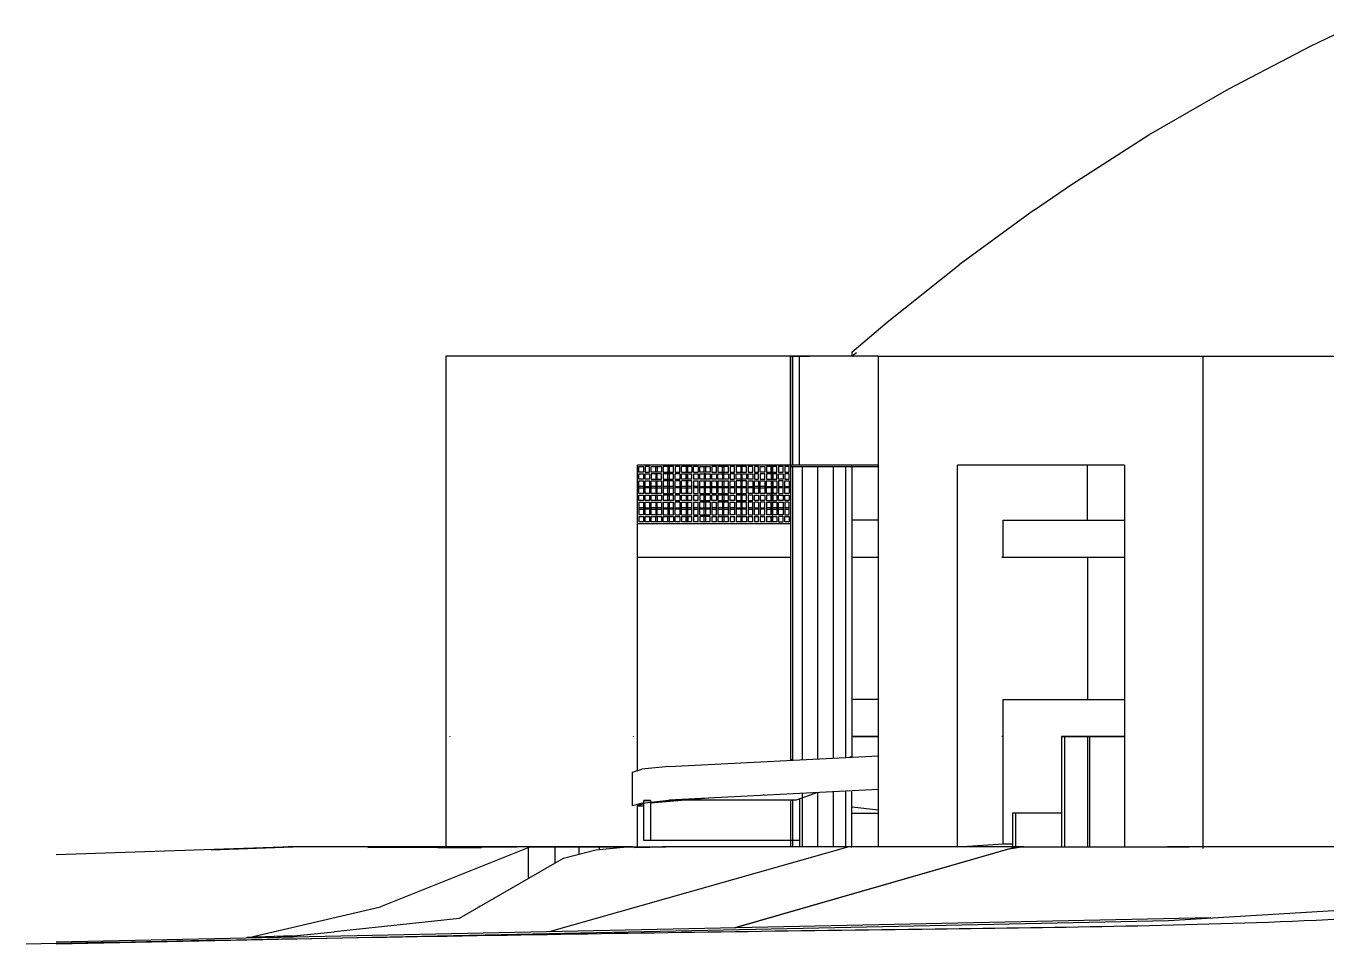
# Model space of a CAD drawing. Extents: x -748 to 161, y 105 to 425.
# Drawn here: x -14.54 to 27.9, y 386.04 to 415.98 of the extents above; entities that cross this region are included whole.
import ezdxf

# ---------------------------------------------------------------- set-up
doc = ezdxf.new("R2010")
doc.units = 0
doc.header["$LTSCALE"] = 2
doc.header["$MEASUREMENT"] = 0
doc.layers.get('0').update_dxf_attribs({"linetype": 'CONTINUOUS'})
doc.layers.add('02', color=2, linetype='CONTINUOUS')
doc.layers.add('LINHA_CHAO', color=6, linetype='CONTINUOUS')

msp = doc.modelspace()

# ---------------------------------------------------------------- linework, layer by layer
at = {"color": 1, "linetype": 'Continuous'}
for p, q in [((27.367, 415.321), (28.72, 415.979)), ((24.704, 413.932), (27.367, 415.321)), ((22.094, 412.427), (24.704, 413.932)), ((19.566, 410.814), (22.094, 412.427)), ((18.322, 409.966), (19.566, 410.814)), ((18.322, 409.966), (15.902, 408.191)), ((13.549, 406.316), (15.902, 408.191)), ((12.4, 405.342), (13.549, 406.316)), ((13.265, 389.207), (13.265, 405.207)), ((13.265, 405.207), (31.829, 405.207)), ((23.866, 389.153), (23.866, 405.207)), ((15.848, 389.207), (15.848, 401.655)), ((21.297, 401.655), (15.848, 401.655)), ((21.297, 401.655), (15.848, 401.655)), ((21.297, 401.655), (21.297, 389.207)), ((-0.715, 392.795), (-0.715, 392.813)), ((-0.715, 392.804), (-0.715, 392.795)), ((5.274, 392.795), (5.274, 392.813)), ((5.274, 392.813), (5.274, 392.804)), ((-0.715, 389.207), (1.475, 389.207)), ((17.754, 389.207), (18.011, 389.207)), ((24.109, 386.891), (-13.56, 386.106))]:
    msp.add_line(p, q, dxfattribs=at)
at = {"color": 8, "linetype": 'Continuous'}
for p, q in [((13.265, 405.207), (-0.851, 405.207)), ((-0.851, 405.207), (-0.851, 389.198)), ((10.412, 405.207), (10.399, 405.207)), ((10.399, 405.207), (11.021, 405.207)), ((10.399, 405.207), (10.399, 392.035)), ((10.399, 403.206), (10.399, 405.207)), ((10.399, 405.207), (10.412, 405.207)), ((10.399, 401.655), (10.399, 405.207)), ((10.48, 405.207), (10.439, 405.207)), ((10.48, 401.655), (10.48, 405.207)), ((10.696, 401.655), (10.696, 405.207)), ((10.412, 403.206), (10.399, 403.206)), ((5.41, 391.695), (5.41, 401.655)), ((10.399, 401.655), (5.41, 401.655)), ((5.45, 401.61), (5.599, 401.61)), ((5.45, 401.43), (5.45, 401.61)), ((5.599, 401.61), (5.599, 401.43)), ((5.802, 401.61), (5.653, 401.61)), ((5.653, 401.61), (5.653, 401.43)), ((5.802, 401.43), (5.802, 401.61)), ((5.856, 401.43), (5.856, 401.61)), ((5.856, 401.61), (6.194, 401.61)), ((6.005, 401.43), (6.005, 401.61)), ((6.045, 401.61), (6.045, 401.43)), ((6.194, 401.61), (6.194, 401.43)), ((6.586, 401.61), (6.248, 401.61)), ((6.248, 401.61), (6.248, 401.43)), ((6.397, 401.61), (6.397, 401.43)), ((6.437, 401.43), (6.437, 401.61)), ((6.451, 401.43), (6.451, 401.61)), ((6.586, 401.43), (6.586, 401.61)), ((6.789, 401.61), (6.64, 401.61)), ((6.64, 401.61), (6.64, 401.43)), ((6.789, 401.43), (6.789, 401.61)), ((7.181, 401.61), (6.843, 401.61)), ((6.843, 401.43), (6.843, 401.61)), ((6.992, 401.61), (6.992, 401.43)), ((7.032, 401.43), (7.032, 401.61)), ((7.046, 401.43), (7.046, 401.61)), ((7.181, 401.61), (7.181, 401.43)), ((7.384, 401.61), (7.235, 401.61)), ((7.235, 401.43), (7.235, 401.61)), ((7.384, 401.61), (7.384, 401.43)), ((7.438, 401.43), (7.438, 401.61)), ((7.438, 401.61), (7.776, 401.61)), ((7.586, 401.43), (7.586, 401.61)), ((7.586, 401.61), (7.627, 401.61)), ((7.627, 401.61), (7.627, 401.43)), ((7.776, 401.61), (7.776, 401.43)), ((7.979, 401.61), (7.83, 401.61)), ((7.83, 401.61), (7.83, 401.43)), ((7.979, 401.43), (7.979, 401.61)), ((8.371, 401.61), (8.033, 401.61)), ((8.033, 401.61), (8.033, 401.43)), ((8.181, 401.43), (8.181, 401.61)), ((8.181, 401.61), (8.222, 401.61)), ((8.222, 401.61), (8.222, 401.43)), ((8.371, 401.43), (8.371, 401.61)), ((8.573, 401.61), (8.425, 401.61)), ((8.425, 401.61), (8.425, 401.43)), ((8.573, 401.43), (8.573, 401.61)), ((8.966, 401.61), (8.628, 401.61)), ((8.628, 401.61), (8.628, 401.43)), ((8.817, 401.61), (8.776, 401.61)), ((8.776, 401.61), (8.776, 401.43)), ((8.817, 401.43), (8.817, 401.61)), ((8.966, 401.43), (8.966, 401.61)), ((9.168, 401.61), (9.02, 401.61)), ((9.02, 401.61), (9.02, 401.43)), ((9.168, 401.43), (9.168, 401.61)), ((9.358, 401.61), (9.222, 401.61)), ((9.222, 401.61), (9.222, 401.43)), ((9.358, 401.43), (9.358, 401.61)), ((9.412, 401.43), (9.412, 401.61)), ((9.412, 401.61), (9.561, 401.61)), ((9.561, 401.61), (9.561, 401.43)), ((9.953, 401.61), (9.615, 401.61)), ((9.615, 401.61), (9.615, 401.43)), ((9.763, 401.43), (9.763, 401.61)), ((9.763, 401.61), (9.804, 401.61)), ((9.804, 401.61), (9.804, 401.43)), ((9.817, 401.43), (9.817, 401.61)), ((9.953, 401.43), (9.953, 401.61)), ((10.155, 401.61), (10.007, 401.61)), ((10.007, 401.61), (10.007, 401.43)), ((10.155, 401.43), (10.155, 401.61)), ((10.358, 401.61), (10.21, 401.61)), ((10.21, 401.61), (10.21, 401.43)), ((10.358, 401.43), (10.358, 401.61)), ((10.399, 401.664), (10.399, 401.646)), ((13.265, 401.655), (10.399, 401.655)), ((13.265, 401.605), (10.399, 401.605)), ((10.48, 392.039), (10.48, 401.605)), ((13.265, 401.655), (10.696, 401.655)), ((13.265, 401.655), (10.75, 401.655)), ((10.791, 392.055), (10.791, 401.605)), ((11.278, 401.605), (11.278, 392.08)), ((11.791, 401.605), (11.791, 392.106)), ((12.197, 401.605), (12.197, 392.127)), ((12.373, 401.655), (12.4, 401.655)), ((12.4, 401.605), (12.4, 392.146)), ((20.093, 399.862), (20.093, 401.655)), ((5.599, 401.43), (5.45, 401.43)), ((5.45, 401.376), (5.599, 401.376)), ((5.45, 401.196), (5.45, 401.376)), ((5.599, 401.196), (5.45, 401.196)), ((5.45, 401.142), (5.599, 401.142)), ((5.45, 400.736), (5.45, 401.142)), ((5.599, 401.376), (5.599, 401.196)), ((5.599, 401.142), (5.599, 400.736)), ((5.653, 401.43), (5.802, 401.43)), ((5.653, 401.196), (5.653, 401.376)), ((5.653, 401.376), (5.802, 401.376)), ((5.802, 401.196), (5.653, 401.196)), ((5.653, 401.142), (5.802, 401.142)), ((5.653, 400.736), (5.653, 401.142)), ((5.802, 401.376), (5.802, 401.196)), ((5.802, 401.142), (5.802, 400.736)), ((6.194, 401.43), (5.856, 401.43)), ((6.194, 401.376), (5.856, 401.376)), ((5.856, 401.376), (5.856, 401.196)), ((5.856, 401.196), (6.194, 401.196)), ((5.856, 400.736), (5.856, 401.142)), ((5.856, 401.142), (6.194, 401.142)), ((6.045, 401.43), (6.005, 401.43)), ((6.045, 401.376), (6.005, 401.376)), ((6.005, 401.376), (6.005, 401.196)), ((6.005, 401.142), (6.005, 400.736)), ((6.045, 401.196), (6.045, 401.376)), ((6.045, 400.736), (6.045, 401.142)), ((6.194, 401.196), (6.194, 401.376)), ((6.194, 401.142), (6.194, 400.736)), ((6.248, 401.43), (6.586, 401.43)), ((6.586, 401.376), (6.248, 401.376)), ((6.248, 401.376), (6.248, 401.196)), ((6.248, 401.196), (6.586, 401.196)), ((6.586, 401.142), (6.248, 401.142)), ((6.248, 401.142), (6.248, 400.736)), ((6.397, 401.196), (6.397, 401.376)), ((6.397, 401.376), (6.437, 401.376)), ((6.397, 400.736), (6.397, 401.142)), ((6.437, 401.376), (6.437, 401.196)), ((6.437, 401.142), (6.437, 400.736)), ((6.451, 401.196), (6.451, 401.376)), ((6.451, 400.736), (6.451, 401.142)), ((6.586, 401.196), (6.586, 401.376)), ((6.586, 400.736), (6.586, 401.142)), ((6.64, 401.43), (6.789, 401.43)), ((6.789, 401.376), (6.64, 401.376)), ((6.64, 401.196), (6.64, 401.376)), ((6.64, 401.196), (6.789, 401.196)), ((6.789, 401.142), (6.64, 401.142)), ((6.64, 400.736), (6.64, 401.142)), ((6.789, 401.376), (6.789, 401.196)), ((6.789, 401.142), (6.789, 400.736)), ((6.843, 401.43), (7.181, 401.43)), ((6.843, 401.376), (7.181, 401.376)), ((6.843, 401.196), (6.843, 401.376)), ((7.181, 401.196), (6.843, 401.196)), ((7.181, 401.142), (6.843, 401.142)), ((6.843, 400.736), (6.843, 401.142)), ((6.992, 401.43), (7.032, 401.43)), ((6.992, 401.196), (6.992, 401.376)), ((6.992, 401.376), (7.032, 401.376)), ((6.992, 401.142), (6.992, 400.736)), ((7.032, 401.376), (7.032, 401.196)), ((7.032, 401.142), (7.032, 400.736)), ((7.046, 401.196), (7.046, 401.376)), ((7.046, 400.736), (7.046, 401.142)), ((7.181, 401.196), (7.181, 401.376)), ((7.181, 400.736), (7.181, 401.142)), ((7.235, 401.43), (7.384, 401.43)), ((7.235, 401.376), (7.384, 401.376)), ((7.235, 401.376), (7.235, 401.196)), ((7.384, 401.196), (7.235, 401.196)), ((7.235, 401.142), (7.384, 401.142)), ((7.235, 401.142), (7.235, 400.736)), ((7.384, 401.376), (7.384, 401.196)), ((7.384, 400.736), (7.384, 401.142)), ((7.776, 401.43), (7.438, 401.43)), ((7.438, 401.376), (7.776, 401.376)), ((7.438, 401.196), (7.438, 401.376)), ((7.776, 401.196), (7.438, 401.196)), ((7.438, 401.142), (7.776, 401.142)), ((7.438, 400.736), (7.438, 401.142)), ((7.627, 401.376), (7.586, 401.376)), ((7.586, 401.376), (7.586, 401.196)), ((7.586, 401.142), (7.586, 400.736)), ((7.627, 401.196), (7.627, 401.376)), ((7.627, 400.736), (7.627, 401.142)), ((7.776, 401.376), (7.776, 401.196)), ((7.776, 401.142), (7.776, 400.736)), ((7.83, 401.43), (7.979, 401.43)), ((7.83, 401.376), (7.979, 401.376)), ((7.83, 401.196), (7.83, 401.376)), ((7.979, 401.196), (7.83, 401.196)), ((7.83, 401.142), (7.979, 401.142)), ((7.83, 400.736), (7.83, 401.142)), ((7.979, 401.376), (7.979, 401.196)), ((7.979, 401.142), (7.979, 400.736)), ((8.033, 401.43), (8.371, 401.43)), ((8.033, 401.376), (8.371, 401.376)), ((8.033, 401.196), (8.033, 401.376)), ((8.371, 401.196), (8.033, 401.196)), ((8.033, 401.142), (8.371, 401.142)), ((8.033, 401.142), (8.033, 400.736)), ((8.222, 401.376), (8.181, 401.376)), ((8.181, 401.376), (8.181, 401.196)), ((8.181, 400.736), (8.181, 401.142)), ((8.222, 401.196), (8.222, 401.376)), ((8.222, 401.142), (8.222, 400.736)), ((8.371, 401.376), (8.371, 401.196)), ((8.371, 400.736), (8.371, 401.142)), ((8.425, 401.43), (8.573, 401.43)), ((8.573, 401.376), (8.425, 401.376)), ((8.425, 401.376), (8.425, 401.196)), ((8.425, 401.196), (8.573, 401.196)), ((8.425, 401.142), (8.573, 401.142)), ((8.425, 400.736), (8.425, 401.142)), ((8.573, 401.196), (8.573, 401.376)), ((8.573, 401.142), (8.573, 400.736)), ((8.628, 401.43), (8.966, 401.43)), ((8.628, 401.376), (8.966, 401.376)), ((8.628, 401.196), (8.628, 401.376)), ((8.966, 401.196), (8.628, 401.196)), ((8.966, 401.142), (8.628, 401.142)), ((8.628, 401.142), (8.628, 400.736)), ((8.776, 401.376), (8.776, 401.196)), ((8.776, 401.196), (8.817, 401.196)), ((8.817, 401.142), (8.776, 401.142)), ((8.776, 401.142), (8.776, 400.736)), ((8.817, 401.196), (8.817, 401.376)), ((8.817, 400.736), (8.817, 401.142)), ((8.966, 401.376), (8.966, 401.196)), ((8.966, 400.736), (8.966, 401.142)), ((9.02, 401.43), (9.168, 401.43)), ((9.02, 401.376), (9.168, 401.376)), ((9.02, 401.196), (9.02, 401.376)), ((9.168, 401.196), (9.02, 401.196)), ((9.02, 400.736), (9.02, 401.142)), ((9.02, 401.142), (9.168, 401.142)), ((9.168, 401.376), (9.168, 401.196)), ((9.168, 401.142), (9.168, 400.736)), ((9.222, 401.43), (9.358, 401.43)), ((9.358, 401.376), (9.222, 401.376)), ((9.222, 401.376), (9.222, 401.196)), ((9.222, 401.196), (9.358, 401.196)), ((9.222, 400.736), (9.222, 401.142)), ((9.222, 401.142), (9.358, 401.142)), ((9.358, 401.196), (9.358, 401.376)), ((9.358, 401.142), (9.358, 400.736)), ((9.561, 401.43), (9.412, 401.43)), ((9.561, 401.376), (9.412, 401.376)), ((9.412, 401.376), (9.412, 401.196)), ((9.412, 401.196), (9.561, 401.196)), ((9.412, 400.736), (9.412, 401.142)), ((9.412, 401.142), (9.561, 401.142)), ((9.561, 401.196), (9.561, 401.376)), ((9.561, 401.142), (9.561, 400.736)), ((9.615, 401.43), (9.953, 401.43)), ((9.953, 401.376), (9.615, 401.376)), ((9.615, 401.376), (9.615, 401.196)), ((9.615, 401.196), (9.953, 401.196)), ((9.615, 400.736), (9.615, 401.142)), ((9.615, 401.142), (9.953, 401.142)), ((9.804, 401.376), (9.763, 401.376)), ((9.763, 401.376), (9.763, 401.196)), ((9.763, 401.142), (9.763, 400.736)), ((9.804, 401.43), (9.817, 401.43)), ((9.804, 401.196), (9.804, 401.376)), ((9.817, 401.196), (9.804, 401.196)), ((9.804, 400.736), (9.804, 401.142)), ((9.804, 401.142), (9.817, 401.142)), ((9.817, 401.376), (9.817, 401.196)), ((9.817, 401.142), (9.817, 400.736)), ((9.953, 401.196), (9.953, 401.376)), ((9.953, 401.142), (9.953, 400.736)), ((10.007, 401.43), (10.155, 401.43)), ((10.007, 401.196), (10.007, 401.376)), ((10.007, 401.376), (10.155, 401.376)), ((10.155, 401.196), (10.007, 401.196)), ((10.155, 401.142), (10.007, 401.142)), ((10.007, 401.142), (10.007, 400.736)), ((10.155, 401.376), (10.155, 401.196)), ((10.155, 400.736), (10.155, 401.142)), ((10.21, 401.43), (10.358, 401.43)), ((10.358, 401.376), (10.21, 401.376)), ((10.21, 401.376), (10.21, 401.196)), ((10.21, 401.196), (10.358, 401.196)), ((10.21, 400.736), (10.21, 401.142)), ((10.21, 401.142), (10.358, 401.142)), ((10.358, 401.196), (10.358, 401.376)), ((10.358, 401.142), (10.358, 400.736)), ((5.599, 400.961), (5.45, 400.961)), ((5.45, 400.916), (5.599, 400.916)), ((5.599, 400.736), (5.45, 400.736)), ((5.45, 400.682), (5.599, 400.682)), ((5.45, 400.502), (5.45, 400.682)), ((5.599, 400.682), (5.599, 400.502)), ((5.653, 400.961), (5.802, 400.961)), ((5.802, 400.916), (5.653, 400.916)), ((5.802, 400.736), (5.653, 400.736)), ((5.653, 400.502), (5.653, 400.682)), ((5.653, 400.682), (5.802, 400.682)), ((5.802, 400.682), (5.802, 400.502)), ((6.194, 400.961), (5.856, 400.961)), ((5.856, 400.916), (6.194, 400.916)), ((6.194, 400.736), (5.856, 400.736)), ((5.856, 400.502), (5.856, 400.682)), ((5.856, 400.682), (6.194, 400.682)), ((6.005, 400.736), (6.045, 400.736)), ((6.005, 400.502), (6.005, 400.682)), ((6.045, 400.682), (6.045, 400.502)), ((6.194, 400.682), (6.194, 400.502)), ((6.586, 400.961), (6.248, 400.961)), ((6.248, 400.916), (6.586, 400.916)), ((6.248, 400.736), (6.586, 400.736)), ((6.586, 400.682), (6.248, 400.682)), ((6.248, 400.682), (6.248, 400.502)), ((6.397, 400.502), (6.397, 400.682)), ((6.437, 400.682), (6.437, 400.502)), ((6.451, 400.502), (6.451, 400.682)), ((6.586, 400.502), (6.586, 400.682)), ((6.64, 400.961), (6.789, 400.961)), ((6.789, 400.916), (6.64, 400.916)), ((6.64, 400.736), (6.789, 400.736)), ((6.789, 400.682), (6.64, 400.682)), ((6.64, 400.502), (6.64, 400.682)), ((6.789, 400.682), (6.789, 400.502)), ((7.181, 400.961), (6.843, 400.961)), ((6.843, 400.916), (7.181, 400.916)), ((7.181, 400.736), (6.843, 400.736)), ((6.843, 400.682), (7.181, 400.682)), ((6.843, 400.502), (6.843, 400.682)), ((6.992, 400.682), (6.992, 400.502)), ((7.032, 400.682), (7.032, 400.502)), ((7.046, 400.502), (7.046, 400.682)), ((7.181, 400.502), (7.181, 400.682)), ((7.384, 400.961), (7.235, 400.961)), ((7.384, 400.916), (7.235, 400.916)), ((7.235, 400.736), (7.384, 400.736)), ((7.235, 400.682), (7.384, 400.682)), ((7.235, 400.682), (7.235, 400.502)), ((7.384, 400.502), (7.384, 400.682)), ((7.438, 400.961), (7.776, 400.961)), ((7.776, 400.916), (7.438, 400.916)), ((7.438, 400.736), (7.776, 400.736)), ((7.776, 400.682), (7.438, 400.682)), ((7.438, 400.682), (7.438, 400.502)), ((7.586, 400.736), (7.627, 400.736)), ((7.586, 400.502), (7.586, 400.682)), ((7.627, 400.502), (7.627, 400.682)), ((7.776, 400.682), (7.776, 400.502)), ((7.83, 400.961), (7.979, 400.961)), ((7.979, 400.916), (7.83, 400.916)), ((7.83, 400.736), (7.979, 400.736)), ((7.979, 400.682), (7.83, 400.682)), ((7.83, 400.502), (7.83, 400.682)), ((7.979, 400.682), (7.979, 400.502)), ((8.033, 400.961), (8.371, 400.961)), ((8.371, 400.916), (8.033, 400.916)), ((8.033, 400.736), (8.371, 400.736)), ((8.033, 400.682), (8.033, 400.502)), ((8.371, 400.682), (8.033, 400.682)), ((8.222, 400.736), (8.181, 400.736)), ((8.181, 400.502), (8.181, 400.682)), ((8.222, 400.682), (8.222, 400.502)), ((8.371, 400.502), (8.371, 400.682)), ((8.425, 400.961), (8.573, 400.961)), ((8.573, 400.916), (8.425, 400.916)), ((8.573, 400.736), (8.425, 400.736)), ((8.425, 400.502), (8.425, 400.682)), ((8.425, 400.682), (8.573, 400.682)), ((8.573, 400.682), (8.573, 400.502)), ((8.628, 400.961), (8.966, 400.961)), ((8.966, 400.916), (8.628, 400.916)), ((8.628, 400.736), (8.966, 400.736)), ((8.628, 400.682), (8.628, 400.502)), ((8.966, 400.682), (8.628, 400.682)), ((8.817, 400.682), (8.776, 400.682)), ((8.776, 400.682), (8.776, 400.502)), ((8.817, 400.502), (8.817, 400.682)), ((8.966, 400.502), (8.966, 400.682)), ((9.02, 400.961), (9.168, 400.961)), ((9.168, 400.916), (9.02, 400.916)), ((9.168, 400.736), (9.02, 400.736)), ((9.168, 400.682), (9.02, 400.682)), ((9.02, 400.682), (9.02, 400.502)), ((9.168, 400.502), (9.168, 400.682)), ((9.358, 400.961), (9.222, 400.961)), ((9.222, 400.916), (9.358, 400.916)), ((9.358, 400.736), (9.222, 400.736)), ((9.222, 400.502), (9.222, 400.682)), ((9.222, 400.682), (9.358, 400.682)), ((9.358, 400.682), (9.358, 400.502)), ((9.561, 400.961), (9.412, 400.961)), ((9.412, 400.916), (9.561, 400.916)), ((9.561, 400.736), (9.412, 400.736)), ((9.412, 400.682), (9.412, 400.502)), ((9.412, 400.682), (9.561, 400.682)), ((9.561, 400.682), (9.561, 400.502)), ((9.615, 400.961), (9.953, 400.961)), ((9.953, 400.916), (9.615, 400.916)), ((9.953, 400.736), (9.615, 400.736)), ((9.615, 400.682), (9.615, 400.502)), ((9.953, 400.682), (9.615, 400.682)), ((9.763, 400.736), (9.804, 400.736)), ((9.763, 400.502), (9.763, 400.682)), ((9.804, 400.502), (9.804, 400.682)), ((9.817, 400.682), (9.817, 400.502)), ((9.953, 400.682), (9.953, 400.502)), ((10.007, 400.961), (10.155, 400.961)), ((10.155, 400.916), (10.007, 400.916)), ((10.007, 400.736), (10.155, 400.736)), ((10.007, 400.502), (10.007, 400.682)), ((10.007, 400.682), (10.155, 400.682)), ((10.155, 400.682), (10.155, 400.502)), ((10.21, 400.961), (10.358, 400.961)), ((10.358, 400.916), (10.21, 400.916)), ((10.358, 400.736), (10.21, 400.736)), ((10.21, 400.502), (10.21, 400.682)), ((10.21, 400.682), (10.358, 400.682)), ((10.358, 400.682), (10.358, 400.502)), ((5.599, 400.502), (5.45, 400.502)), ((5.45, 400.448), (5.599, 400.448)), ((5.45, 400.448), (5.45, 400.042)), ((5.599, 400.267), (5.45, 400.267)), ((5.599, 400.448), (5.599, 400.042)), ((5.802, 400.502), (5.653, 400.502)), ((5.653, 400.448), (5.802, 400.448)), ((5.653, 400.042), (5.653, 400.448)), ((5.653, 400.267), (5.802, 400.267)), ((5.802, 400.448), (5.802, 400.042)), ((6.194, 400.502), (5.856, 400.502)), ((5.856, 400.042), (5.856, 400.448)), ((5.856, 400.448), (6.194, 400.448)), ((6.194, 400.267), (5.856, 400.267)), ((6.045, 400.502), (6.005, 400.502)), ((6.005, 400.448), (6.005, 400.042)), ((6.045, 400.042), (6.045, 400.448)), ((6.194, 400.448), (6.194, 400.042)), ((6.586, 400.502), (6.248, 400.502)), ((6.248, 400.448), (6.586, 400.448)), ((6.248, 400.448), (6.248, 400.042)), ((6.248, 400.267), (6.586, 400.267)), ((6.397, 400.448), (6.397, 400.042)), ((6.437, 400.448), (6.437, 400.042)), ((6.451, 400.042), (6.451, 400.448)), ((6.586, 400.042), (6.586, 400.448)), ((6.64, 400.502), (6.789, 400.502)), ((6.789, 400.448), (6.64, 400.448)), ((6.64, 400.042), (6.64, 400.448)), ((6.64, 400.267), (6.789, 400.267)), ((6.789, 400.448), (6.789, 400.042)), ((7.181, 400.502), (6.843, 400.502)), ((6.843, 400.448), (7.181, 400.448)), ((6.843, 400.042), (6.843, 400.448)), ((7.181, 400.267), (6.843, 400.267)), ((6.992, 400.448), (6.992, 400.042)), ((7.032, 400.448), (7.032, 400.042)), ((7.046, 400.042), (7.046, 400.448)), ((7.181, 400.042), (7.181, 400.448)), ((7.384, 400.502), (7.235, 400.502)), ((7.235, 400.448), (7.384, 400.448)), ((7.235, 400.448), (7.235, 400.042)), ((7.384, 400.267), (7.235, 400.267)), ((7.384, 400.042), (7.384, 400.448)), ((7.438, 400.502), (7.776, 400.502)), ((7.438, 400.042), (7.438, 400.448)), ((7.776, 400.448), (7.438, 400.448)), ((7.438, 400.267), (7.776, 400.267)), ((7.586, 400.042), (7.586, 400.448)), ((7.627, 400.448), (7.627, 400.042)), ((7.776, 400.448), (7.776, 400.042)), ((7.979, 400.502), (7.83, 400.502)), ((7.83, 400.448), (7.83, 400.042)), ((7.83, 400.448), (7.979, 400.448)), ((7.979, 400.267), (7.83, 400.267)), ((7.979, 400.042), (7.979, 400.448)), ((8.033, 400.502), (8.371, 400.502)), ((8.033, 400.448), (8.033, 400.042)), ((8.371, 400.448), (8.033, 400.448)), ((8.371, 400.267), (8.033, 400.267)), ((8.222, 400.502), (8.181, 400.502)), ((8.181, 400.448), (8.181, 400.042)), ((8.222, 400.042), (8.222, 400.448)), ((8.371, 400.042), (8.371, 400.448)), ((8.573, 400.502), (8.425, 400.502)), ((8.425, 400.042), (8.425, 400.448)), ((8.425, 400.448), (8.573, 400.448)), ((8.573, 400.267), (8.425, 400.267)), ((8.573, 400.448), (8.573, 400.042)), ((8.628, 400.502), (8.966, 400.502)), ((8.628, 400.448), (8.628, 400.042)), ((8.966, 400.448), (8.628, 400.448)), ((8.628, 400.267), (8.966, 400.267)), ((8.776, 400.448), (8.776, 400.042)), ((8.817, 400.042), (8.817, 400.448)), ((8.966, 400.042), (8.966, 400.448)), ((9.02, 400.502), (9.168, 400.502)), ((9.168, 400.448), (9.02, 400.448)), ((9.02, 400.448), (9.02, 400.042)), ((9.168, 400.267), (9.02, 400.267)), ((9.168, 400.042), (9.168, 400.448)), ((9.358, 400.502), (9.222, 400.502)), ((9.222, 400.042), (9.222, 400.448)), ((9.358, 400.448), (9.222, 400.448)), ((9.222, 400.267), (9.358, 400.267)), ((9.358, 400.448), (9.358, 400.042)), ((9.561, 400.502), (9.412, 400.502)), ((9.412, 400.448), (9.412, 400.042)), ((9.561, 400.448), (9.412, 400.448)), ((9.412, 400.267), (9.561, 400.267)), ((9.561, 400.042), (9.561, 400.448)), ((9.615, 400.502), (9.953, 400.502)), ((9.615, 400.448), (9.615, 400.042)), ((9.615, 400.448), (9.953, 400.448)), ((9.953, 400.267), (9.615, 400.267)), ((9.763, 400.042), (9.763, 400.448)), ((9.763, 400.448), (9.804, 400.448)), ((9.817, 400.502), (9.804, 400.502)), ((9.804, 400.448), (9.804, 400.042)), ((9.817, 400.042), (9.817, 400.448)), ((9.953, 400.448), (9.953, 400.042)), ((10.155, 400.502), (10.007, 400.502)), ((10.007, 400.448), (10.155, 400.448)), ((10.007, 400.042), (10.007, 400.448)), ((10.155, 400.267), (10.007, 400.267)), ((10.155, 400.448), (10.155, 400.042)), ((10.358, 400.502), (10.21, 400.502)), ((10.358, 400.448), (10.21, 400.448)), ((10.21, 400.448), (10.21, 400.042)), ((10.358, 400.267), (10.21, 400.267)), ((10.358, 400.042), (10.358, 400.448)), ((5.45, 400.222), (5.599, 400.222)), ((5.599, 400.042), (5.45, 400.042)), ((5.45, 399.988), (5.599, 399.988)), ((5.45, 399.988), (5.45, 399.808)), ((5.599, 399.988), (5.599, 399.808)), ((5.802, 400.222), (5.653, 400.222)), ((5.802, 400.042), (5.653, 400.042)), ((5.653, 399.808), (5.653, 399.988)), ((5.653, 399.988), (5.802, 399.988)), ((5.802, 399.988), (5.802, 399.808)), ((5.856, 400.222), (6.194, 400.222)), ((6.194, 400.042), (5.856, 400.042)), ((5.856, 399.808), (5.856, 399.988)), ((5.856, 399.988), (6.194, 399.988)), ((6.005, 400.042), (6.045, 400.042)), ((6.005, 399.808), (6.005, 399.988)), ((6.005, 399.988), (6.045, 399.988)), ((6.045, 399.988), (6.045, 399.808)), ((6.194, 399.988), (6.194, 399.808)), ((6.586, 400.222), (6.248, 400.222)), ((6.248, 400.042), (6.586, 400.042)), ((6.248, 399.808), (6.248, 399.988)), ((6.248, 399.988), (6.586, 399.988)), ((6.397, 399.808), (6.397, 399.988)), ((6.397, 399.988), (6.437, 399.988)), ((6.437, 399.988), (6.437, 399.808)), ((6.451, 399.808), (6.451, 399.988)), ((6.586, 399.988), (6.586, 399.808)), ((6.789, 400.222), (6.64, 400.222)), ((6.64, 400.042), (6.789, 400.042)), ((6.64, 399.988), (6.789, 399.988)), ((6.64, 399.808), (6.64, 399.988)), ((6.789, 399.988), (6.789, 399.808)), ((6.843, 400.222), (7.181, 400.222)), ((6.843, 400.042), (7.181, 400.042)), ((6.843, 399.988), (6.843, 399.808)), ((6.843, 399.988), (7.181, 399.988)), ((6.992, 399.808), (6.992, 399.988)), ((6.992, 399.988), (7.032, 399.988)), ((7.032, 399.988), (7.032, 399.808)), ((7.046, 399.988), (7.046, 399.808)), ((7.181, 399.808), (7.181, 399.988)), ((7.235, 400.222), (7.384, 400.222)), ((7.235, 400.042), (7.384, 400.042)), ((7.235, 399.988), (7.235, 399.808)), ((7.384, 399.988), (7.235, 399.988)), ((7.384, 399.808), (7.384, 399.988)), ((7.776, 400.222), (7.438, 400.222)), ((7.438, 400.042), (7.776, 400.042)), ((7.438, 399.988), (7.438, 399.808)), ((7.776, 399.988), (7.438, 399.988)), ((7.627, 400.042), (7.586, 400.042)), ((7.586, 399.808), (7.586, 399.988)), ((7.627, 399.988), (7.627, 399.808)), ((7.776, 399.808), (7.776, 399.988)), ((7.83, 400.222), (7.979, 400.222)), ((7.83, 400.042), (7.979, 400.042)), ((7.83, 399.988), (7.83, 399.808)), ((7.83, 399.988), (7.979, 399.988)), ((7.979, 399.808), (7.979, 399.988)), ((8.033, 400.222), (8.371, 400.222)), ((8.033, 400.042), (8.371, 400.042)), ((8.033, 399.988), (8.033, 399.808)), ((8.033, 399.988), (8.371, 399.988)), ((8.181, 400.042), (8.222, 400.042)), ((8.181, 399.808), (8.181, 399.988)), ((8.222, 399.988), (8.222, 399.808)), ((8.371, 399.808), (8.371, 399.988)), ((8.425, 400.222), (8.573, 400.222)), ((8.573, 400.042), (8.425, 400.042)), ((8.425, 399.988), (8.425, 399.808)), ((8.425, 399.988), (8.573, 399.988)), ((8.573, 399.808), (8.573, 399.988)), ((8.966, 400.222), (8.628, 400.222)), ((8.628, 400.042), (8.966, 400.042)), ((8.628, 399.988), (8.628, 399.808)), ((8.628, 399.988), (8.966, 399.988)), ((8.776, 400.042), (8.817, 400.042)), ((8.776, 399.988), (8.776, 399.808)), ((8.817, 399.808), (8.817, 399.988)), ((8.966, 399.988), (8.966, 399.808)), ((9.02, 400.222), (9.168, 400.222)), ((9.02, 400.042), (9.168, 400.042)), ((9.02, 399.988), (9.02, 399.808)), ((9.02, 399.988), (9.168, 399.988)), ((9.168, 399.808), (9.168, 399.988)), ((9.358, 400.222), (9.222, 400.222)), ((9.222, 400.042), (9.358, 400.042)), ((9.222, 399.988), (9.222, 399.808)), ((9.222, 399.988), (9.358, 399.988)), ((9.358, 399.808), (9.358, 399.988)), ((9.561, 400.222), (9.412, 400.222)), ((9.412, 400.042), (9.561, 400.042)), ((9.412, 399.988), (9.412, 399.808)), ((9.412, 399.988), (9.561, 399.988)), ((9.561, 399.808), (9.561, 399.988)), ((9.615, 400.222), (9.953, 400.222)), ((9.953, 400.042), (9.615, 400.042)), ((9.615, 399.988), (9.615, 399.808)), ((9.615, 399.988), (9.953, 399.988)), ((9.763, 399.808), (9.763, 399.988)), ((9.804, 400.042), (9.817, 400.042)), ((9.817, 399.988), (9.804, 399.988)), ((9.804, 399.988), (9.804, 399.808)), ((9.817, 399.808), (9.817, 399.988)), ((9.953, 399.988), (9.953, 399.808)), ((10.007, 400.222), (10.155, 400.222)), ((10.155, 400.042), (10.007, 400.042)), ((10.155, 399.988), (10.007, 399.988)), ((10.007, 399.988), (10.007, 399.808)), ((10.155, 399.808), (10.155, 399.988)), ((10.21, 400.222), (10.358, 400.222)), ((10.21, 400.042), (10.358, 400.042)), ((10.21, 399.808), (10.21, 399.988)), ((10.21, 399.988), (10.358, 399.988)), ((10.358, 399.988), (10.358, 399.808)), ((13.265, 399.862), (12.4, 399.862)), ((12.4, 399.862), (12.4, 398.654)), ((17.335, 399.862), (21.297, 399.862)), ((17.335, 398.654), (17.335, 399.862)), ((5.41, 399.754), (10.399, 399.754)), ((5.599, 399.808), (5.45, 399.808)), ((5.802, 399.808), (5.653, 399.808)), ((6.194, 399.808), (5.856, 399.808)), ((6.586, 399.808), (6.248, 399.808)), ((6.437, 399.808), (6.451, 399.808)), ((6.789, 399.808), (6.64, 399.808)), ((7.181, 399.808), (6.843, 399.808)), ((7.384, 399.808), (7.235, 399.808)), ((7.776, 399.808), (7.438, 399.808)), ((7.627, 399.808), (7.586, 399.808)), ((7.979, 399.808), (7.83, 399.808)), ((8.371, 399.808), (8.033, 399.808)), ((8.222, 399.808), (8.181, 399.808)), ((8.573, 399.808), (8.425, 399.808)), ((8.966, 399.808), (8.628, 399.808)), ((9.168, 399.808), (9.02, 399.808)), ((9.358, 399.808), (9.222, 399.808)), ((9.561, 399.808), (9.412, 399.808)), ((9.953, 399.808), (9.615, 399.808)), ((9.804, 399.808), (9.763, 399.808)), ((10.007, 399.808), (10.155, 399.808)), ((10.358, 399.808), (10.21, 399.808)), ((5.41, 398.654), (10.399, 398.654)), ((5.41, 398.654), (10.399, 398.654)), ((5.41, 398.654), (10.399, 398.654)), ((12.4, 398.654), (13.265, 398.654)), ((12.4, 398.654), (13.265, 398.654)), ((12.4, 398.654), (13.265, 398.654)), ((17.294, 398.654), (21.297, 398.654)), ((17.335, 398.654), (21.297, 398.654)), ((20.093, 398.654), (20.093, 394.012)), ((17.335, 389.306), (17.335, 394.012)), ((17.335, 394.012), (21.297, 394.012)), ((17.335, 392.804), (17.294, 392.804)), ((21.297, 392.804), (19.241, 392.804)), ((19.241, 392.804), (21.297, 392.804)), ((19.241, 392.804), (19.241, 389.207)), ((19.35, 389.207), (19.35, 392.804)), ((20.093, 392.804), (20.093, 389.207)), ((20.161, 389.207), (20.161, 392.804)), ((11.281, 390.98), (10.588, 390.731)), ((10.791, 389.207), (10.791, 390.955)), ((11.278, 390.98), (11.278, 389.207)), ((11.399, 390.992), (11.399, 391.001)), ((11.791, 391.006), (11.791, 389.207)), ((12.197, 391.027), (12.197, 389.207)), ((12.4, 389.207), (12.4, 391.046)), ((10.399, 390.731), (10.399, 389.415)), ((10.48, 389.415), (10.48, 390.731)), ((10.534, 390.722), (10.534, 390.731)), ((10.696, 390.767), (10.696, 389.207)), ((10.412, 389.415), (10.399, 389.415)), ((10.399, 389.415), (10.399, 389.207)), ((10.48, 389.415), (10.439, 389.415)), ((10.48, 389.207), (10.48, 389.415)), ((10.439, 389.207), (10.412, 389.207)), ((12.373, 389.207), (12.4, 389.207))]:
    msp.add_line(p, q, dxfattribs=at)
at = {"color": 4, "linetype": 'Continuous'}
for p, q in [((12.4, 405.342), (12.4, 405.207)), ((12.4, 405.207), (12.549, 405.333)), ((5.829, 390.649), (7.87, 390.821)), ((7.87, 390.821), (7.87, 390.821)), ((9.547, 390.911), (9.547, 390.911)), ((18.011, 389.207), (17.754, 389.207))]:
    msp.add_line(p, q, dxfattribs=at)
at = {"color": 7, "linetype": 'Continuous'}
for p, q in [((13.265, 394.012), (12.4, 394.012)), ((13.265, 392.804), (12.4, 392.804)), ((12.4, 392.696), (12.4, 392.146)), ((13.265, 392.191), (13.252, 392.191)), ((13.252, 392.191), (13.252, 392.182)), ((13.265, 392.182), (13.265, 392.191)), ((6.424, 391.83), (5.545, 391.74)), ((6.424, 391.83), (13.265, 392.182)), ((5.247, 391.65), (5.545, 391.74)), ((5.247, 390.55), (5.247, 391.65)), ((13.265, 391.082), (6.424, 390.731)), ((5.545, 390.64), (5.247, 390.55)), ((5.612, 390.613), (5.396, 390.55)), ((5.612, 390.613), (5.396, 390.55)), ((5.396, 390.55), (5.612, 390.55)), ((5.545, 390.64), (6.424, 390.731)), ((5.612, 390.722), (5.829, 390.722)), ((5.829, 390.722), (5.612, 390.722)), ((6.545, 390.731), (5.829, 390.649)), ((6.545, 390.731), (6.545, 390.731)), ((10.588, 390.731), (6.545, 390.731)), ((6.545, 390.731), (6.545, 390.731)), ((7.87, 390.821), (7.87, 390.821)), ((9.506, 390.911), (9.547, 390.911)), ((9.547, 390.911), (9.547, 390.911)), ((13.265, 390.406), (12.4, 390.505)), ((12.4, 390.307), (13.265, 390.307)), ((19.241, 390.307), (17.646, 390.307)), ((17.646, 390.307), (17.646, 389.207)), ((17.754, 389.207), (17.754, 390.307)), ((-0.851, 389.207), (1.475, 389.207)), ((17.754, 389.207), (18.011, 389.207)), ((27.624, 389.207), (22.703, 389.207))]:
    msp.add_line(p, q, dxfattribs=at)
at = {"color": 5, "linetype": 'Continuous'}
for p, q in [((12.4, 392.804), (13.265, 392.804)), ((10.439, 392.047), (10.412, 392.047)), ((12.332, 392.146), (12.373, 392.146)), ((1.854, 389.207), (5.383, 389.207)), ((6.207, 389.198), (6.221, 389.207)), ((6.221, 389.207), (6.316, 389.207)), ((6.221, 389.207), (6.221, 389.198))]:
    msp.add_line(p, q, dxfattribs=at)
at = {"color": 3, "linetype": 'Continuous'}
for p, q in [((15.848, 389.207), (17.335, 389.306)), ((17.335, 389.306), (17.646, 389.306)), ((-5.84, 389.207), (-13.56, 388.955)), ((5.247, 389.207), (-5.988, 389.207)), ((-3.392, 389.189), (1.475, 389.207)), ((1.921, 389.207), (-2.975, 387.259)), ((-1.107, 389.189), (0.312, 389.189)), ((-0.405, 386.886), (2.995, 388.839)), ((12.305, 389.207), (2.53, 386.44)), ((2.995, 388.839), (4.044, 389.117)), ((4.044, 389.117), (5.058, 389.207)), ((5.301, 389.189), (6.316, 389.207)), ((6.207, 389.198), (6.221, 389.207)), ((12.305, 389.207), (6.221, 389.207)), ((17.47, 389.126), (8.587, 386.566)), ((18.011, 389.207), (17.47, 389.126)), ((17.646, 389.207), (17.754, 389.207)), ((18.011, 389.207), (23.406, 389.207)), ((42.065, 389.207), (22.703, 389.207)), ((34.723, 389.207), (24.109, 389.207)), ((-7.273, 386.251), (-2.975, 387.259)), ((0.245, 387.269), (0.231, 387.26)), ((-4.474, 386.449), (-0.405, 386.886)), ((-5.853, 386.305), (-7.341, 386.251)), ((-6.354, 386.251), (-4.488, 386.44))]:
    msp.add_line(p, q, dxfattribs=at)
at = {"color": 6, "linetype": 'Continuous'}
for p, q in [((-5.84, 389.207), (-13.56, 388.955)), ((12.305, 389.207), (2.53, 386.44)), ((18.011, 389.207), (7.194, 389.207)), ((8.573, 386.566), (17.754, 389.207))]:
    msp.add_line(p, q, dxfattribs=at)
at = {"color": 64, "linetype": 'Continuous'}
msp.add_line((-8.503, 389.117), (-5.84, 389.207), dxfattribs=at)
at = {"color": 2, "linetype": 'Continuous'}
for p, q in [((5.41, 389.207), (6.221, 389.207)), ((17.754, 389.207), (18.011, 389.207))]:
    msp.add_line(p, q, dxfattribs=at)
at = {"color": 9, "linetype": 'Continuous'}
for p, q in [((22.73, 386.81), (33.141, 387.431)), ((-13.56, 386.043), (22.73, 386.81))]:
    msp.add_line(p, q, dxfattribs=at)
at = {"layer": '02', "color": 2, "linetype": 'Continuous'}
for p, q in [((5.396, 390.55), (5.396, 389.207)), ((5.612, 389.415), (5.612, 390.722)), ((5.829, 390.722), (5.829, 389.415)), ((10.696, 389.415), (5.612, 389.415)), ((1.854, 388.207), (1.854, 389.207)), ((2.705, 389.207), (2.705, 388.675)), ((3.49, 389.207), (3.49, 388.982)), ((4.152, 389.207), (4.152, 389.126))]:
    msp.add_line(p, q, dxfattribs=at)
at = {"layer": 'LINHA_CHAO'}
msp.add_spline([(-14.543, 386.052), (1.16, 386.335), (15.123, 386.537), (27.548, 386.821), (29.086, 386.901), (34.696, 387.396), (41.86, 387.679), (49.307, 387.841), (56.591, 388.003), (64.637, 388.326), (73.298, 388.367), (83.416, 388.286), (93.575, 388.164), (103.197, 388), (112.02, 387.919), (120.236, 387.757), (125.943, 387.676), (136.211, 387.635), (144.387, 387.514), (152.076, 387.514), (156.852, 387.474)], degree=3, dxfattribs=at)

doc.saveas('drawing.dxf')
